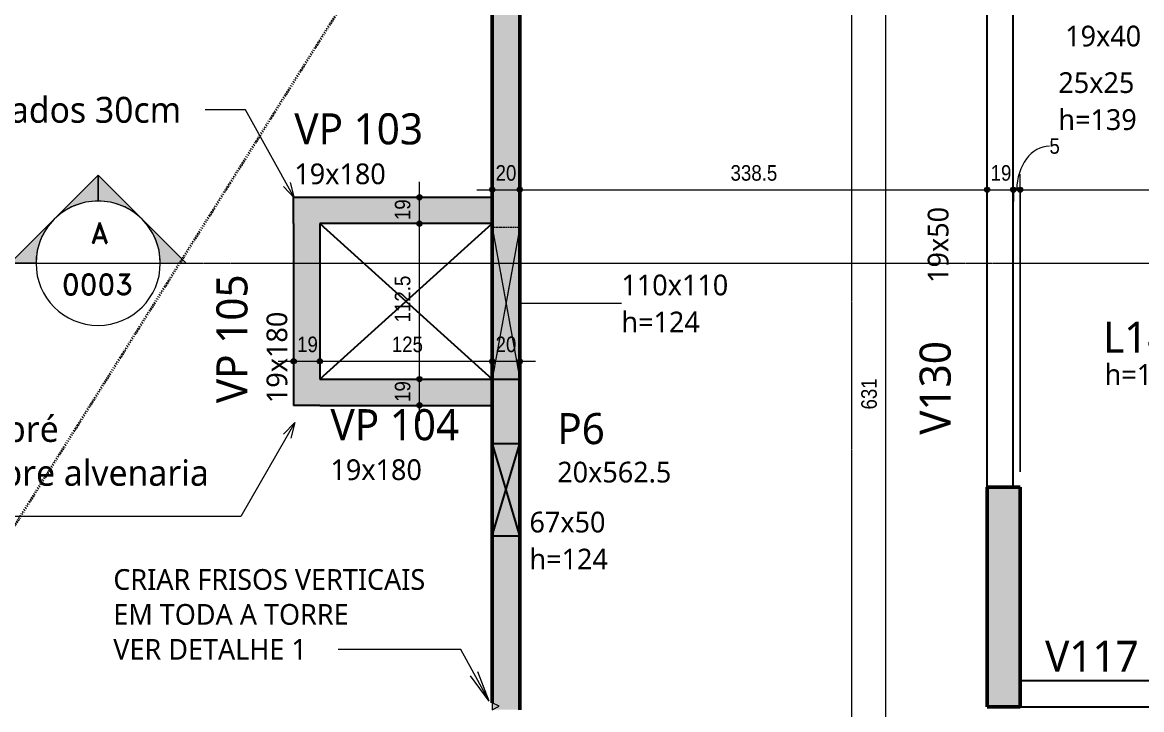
# Model space of a CAD drawing. Extents: x -2131 to 52870, y -3196 to 88043.
# Drawn here: x 42141 to 42952, y -29 to 469 of the extents above; entities that cross this region are included whole.
import ezdxf

# ---------------------------------------------------------------- set-up
doc = ezdxf.new("R2010")
doc.units = 0
for name, pattern in [('Centro de 6 mm', [1.32, 0.6, -0.24, 0.24, -0.24]), ('Dash dot', [1.5875, 0.635, -0.47625, 0, -0.47625]), ('Traço', [0.635, 0.3175, -0.3175])]:
    doc.linetypes.add(name, pattern=pattern)
for name, color, linetype, lineweight in [('A-ANNO-DIMS', 7, 'Continuous', 9), ('A-ANNO-DIMS-75', 7, 'Continuous', 9), ('A-DETL-GENF', 7, 'Continuous', 18), ('A-DETL-THIN', 7, 'Continuous', 25), ('A-FLOR-IDEN', 7, 'Continuous', 9), ('A-GENM', 7, 'Continuous', 25), ('A-GENM-HDLN', 7, 'Traço', 18), ('A-GENM-IDEN', 7, 'Continuous', 9), ('G-ANNO-SYMB', 7, 'Continuous', 9), ('G-ANNO-TEXT', 7, 'Continuous', 9), ('S-BEAM', 7, 'Continuous', 25), ('S-BEAM-IDEN', 7, 'Continuous', 9), ('S-COLS', 7, 'Continuous', 25), ('S-COLS-IDEN', 7, 'Continuous', 9), ('S-GRID', 7, 'Continuous', 9)]:
    doc.layers.add(name, color=color, linetype=linetype, lineweight=lineweight)
doc.layers.add('A-DETL', color=7, linetype='Continuous', lineweight=18, true_color=0x00a600)
doc.styles.add('Fira Sans_3', font='', dxfattribs={"width": 0.9, "height": 11.25})
doc.styles.add('Gadugi', font='gadugi.ttf', dxfattribs={"height": 15})
doc.styles.add('Gadugi_6', font='gadugi.ttf', dxfattribs={"height": 22.5})
doc.styles.add('Gadugi_8', font='gadugi.ttf', dxfattribs={"height": 18.75})
doc.styles.add('RomanD', font='romand__.ttf', dxfattribs={"height": 15})
doc.styles.get('Fira Sans_3').set_extended_font_data('Fira Sans')
doc.dimstyles.new('PED_1_5mm_ESQ_3', dxfattribs={"dimscale": 30.48, "dimtxt": 15.344768, "dimasz": 0.492126, "dimexe": 0.369094, "dimexo": 0.369094, "dimgap": 0.073819, "dimtad": 1, "dimdec": 1, "dimrnd": 0.5, "dimdsep": 46, "dimtxsty": 'Fira Sans_3', "dimblk1": 'DOTSMALL', "dimblk2": 'DOTSMALL', "dimsah": 1, "dimcen": 0.09, "dimdle": 0.369094, "dimazin": 0, "dimtfac": 1, "dimtdec": 4, "dimtix": 1, "dimtmove": 0, "dimatfit": 3, "dimfxl": 1, "dimtvp": 1, "dimtolj": 1, "dimtzin": 0, "dimarcsym": 2})
doc.dimstyles.new('PED_1_5mm_ESQ_5', dxfattribs={"dimscale": 30.48, "dimtxt": 15.344768, "dimasz": 0.492126, "dimexe": 0.369094, "dimexo": 0.369094, "dimgap": 0.073819, "dimtad": 1, "dimdec": 1, "dimrnd": 0.5, "dimdsep": 46, "dimtxsty": 'Fira Sans_3', "dimblk1": 'DOTSMALL', "dimblk2": 'DOTSMALL', "dimsah": 1, "dimcen": 0.09, "dimdle": 0.369094, "dimazin": 0, "dimtfac": 1, "dimtdec": 4, "dimtix": 1, "dimtmove": 1, "dimatfit": 3, "dimfxl": 1, "dimtvp": 1, "dimtolj": 1, "dimtzin": 0, "dimarcsym": 2})
doc.dimstyles.new('PED_1_5mm_ESQ_7', dxfattribs={"dimscale": 30.48, "dimtxt": 15.344768, "dimasz": 0.492126, "dimexe": 0.369094, "dimexo": 0.369094, "dimgap": 0.073819, "dimtad": 1, "dimdec": 1, "dimrnd": 0.5, "dimdsep": 46, "dimtxsty": 'Fira Sans_3', "dimblk1": 'DOTSMALL', "dimblk2": 'DOTSMALL', "dimsah": 1, "dimcen": 0.09, "dimdle": 0.369094, "dimazin": 0, "dimtfac": 1, "dimtdec": 4, "dimtix": 1, "dimtmove": 0, "dimatfit": 3, "dimfxl": 1, "dimtvp": 1, "dimtolj": 1, "dimtzin": 0, "dimarcsym": 2})

# ---------------------------------------------------------------- blocks, each defined once
blk = doc.blocks.new('PED_FURO_RETANGULAR_R04_2020 - 67x50x124-3874079-PL C 001 - FORMA DO TÉRREO')
at = {"layer": 'A-GENM-HDLN'}
for p, q in [((-33.5, -10), (-33.5, 10)), ((-33.5, -10), (33.47, 9.99)), ((-33.47, 9.99), (33.5, -10)), ((33.5, 10), (33.5, -10))]:
    blk.add_line(p, q, dxfattribs=at)
blk = doc.blocks.new('PED_FURO_RETANGULAR_R04_2020 - 110x110x124 2-3890660-PL C 001 - FORMA DO TÉRREO')
at = {"layer": 'A-GENM-HDLN'}
for p, q in [((-55, -10), (-55, 10)), ((-54.97, 10), (54.97, -10)), ((-54.97, -10), (54.97, 10)), ((55, 10), (55, -10))]:
    blk.add_line(p, q, dxfattribs=at)
blk = doc.blocks.new('Corte - M_Cabeça do corte - Preenchida-2060824-PL C 001 - FORMA DO TÉRREO')
at = {"layer": 'G-ANNO-SYMB'}
h = blk.add_hatch(color=256, dxfattribs=at)
edge = h.paths.add_edge_path(flags=0)
edge.add_line((-0.6, 0.849), (-0.6, 0.6))
edge.add_arc((-0.6, 0), 0.6, 90, 135)
edge.add_line((-1.024, 0.424), (-0.6, 0.849))
h = blk.add_hatch(color=256, dxfattribs=at)
edge = h.paths.add_edge_path(flags=0)
edge.add_line((-0.6, 0.849), (-0.176, 0.424))
edge.add_arc((-0.6, 0), 0.6, 45, 90)
edge.add_line((-0.6, 0.6), (-0.6, 0.849))
h = blk.add_hatch(color=256, dxfattribs=at)
edge = h.paths.add_edge_path(flags=0)
edge.add_line((-1.449, 0), (-1.024, 0.424))
edge.add_arc((-0.6, 0), 0.6, 135, 180)
edge.add_line((-1.2, 0), (-1.449, 0))
h = blk.add_hatch(color=256, dxfattribs=at)
edge = h.paths.add_edge_path(flags=0)
edge.add_line((0.249, 0), (0, 0))
edge.add_arc((-0.6, 0), 0.6, 360, 405)
edge.add_line((-0.176, 0.424), (0.249, 0))
for p, q in [((-0.6, 0.849), (-1.449, 0)), ((-0.6, 0.849), (-1.024, 0.424)), ((-0.6, 0.849), (0.249, 0)), ((-0.6, 0.6), (-0.6, 0.849)), ((-0.6, 0.849), (-0.6, 0.6)), ((-0.176, 0.424), (-0.6, 0.849)), ((-1.024, 0.424), (-1.449, 0)), ((0.249, 0), (-0.176, 0.424)), ((-1.449, 0), (-1.2, 0)), ((0, 0), (0.249, 0)), ((-1.2, 0), (-1.449, 0)), ((0, 0), (0.249, 0))]:
    blk.add_line(p, q, dxfattribs=at)
for start, end in [(360, 180), (90, 135), (45, 90), (135, 180), (360, 45), (180, 360)]:
    blk.add_arc((-0.6, 0), 0.6, start, end, dxfattribs=at)
blk = doc.blocks.new('DIMBLOCK376-PL C 001 - FORMA DO TÉRREO')
at = {"layer": 'A-ANNO-DIMS-75', "transparency": 16777216}
h = blk.add_hatch(color=256, dxfattribs=at)
edge = h.paths.add_edge_path(flags=0)
edge.add_arc((42481.18, 347.52), 1.88, 0, 360)
h = blk.add_hatch(color=256, dxfattribs=at)
edge = h.paths.add_edge_path(flags=0)
edge.add_arc((42501.18, 347.52), 1.88, 0, 360)
for p, q in [((42481.18, 338.92), (42481.18, 358.77)), ((42501.18, 338.92), (42501.18, 358.77)), ((42469.93, 347.52), (42501.18, 347.52)), ((42481.18, 347.52), (42481.18, 338.92)), ((42501.18, 347.52), (42501.18, 338.92))]:
    blk.add_line(p, q, dxfattribs=at)
for centre in [(42481.18, 347.52), (42501.18, 347.52)]:
    blk.add_circle(centre, 1.88, dxfattribs=at)
at = {"layer": 'A-ANNO-DIMS-75', "color": 0, "transparency": 16777216, "insert": (42483.61, 365.35), "char_height": 11.25, "width": 18.1776, "attachment_point": 1, "line_spacing_factor": 1.049215, "style": 'Fira Sans_3'}
blk.add_mtext('20', dxfattribs=at)
blk = doc.blocks.new('_DotSmall')
at = {"color": 0, "linetype": 'ByBlock', "const_width": 0.5}
blk.add_lwpolyline([(-0.0625, 0, 1), (0.0625, 0, 1)], format="xyb", close=True, dxfattribs=at)
blk = doc.blocks.new('DIMBLOCK377-PL C 001 - FORMA DO TÉRREO')
at = {"layer": 'A-ANNO-DIMS-75', "transparency": 16777216}
h = blk.add_hatch(color=256, dxfattribs=at)
edge = h.paths.add_edge_path(flags=0)
edge.add_arc((42501.18, 347.52), 1.88, 0, 360)
h = blk.add_hatch(color=256, dxfattribs=at)
edge = h.paths.add_edge_path(flags=0)
edge.add_arc((42839.68, 347.52), 1.88, 0, 360)
for p, q in [((42501.18, 338.92), (42501.18, 358.77)), ((42839.68, 338.92), (42839.68, 358.77)), ((42501.18, 347.52), (42839.68, 347.52)), ((42501.18, 347.52), (42501.18, 338.92)), ((42839.68, 347.52), (42839.68, 338.92))]:
    blk.add_line(p, q, dxfattribs=at)
for centre in [(42501.18, 347.52), (42839.68, 347.52)]:
    blk.add_circle(centre, 1.88, dxfattribs=at)
at = {"layer": 'A-ANNO-DIMS-75', "color": 0, "transparency": 16777216, "insert": (42653.81, 365.35), "char_height": 11.25, "width": 39.8964, "attachment_point": 1, "line_spacing_factor": 1.049215, "style": 'Fira Sans_3'}
blk.add_mtext('338.5', dxfattribs=at)
blk = doc.blocks.new('DIMBLOCK378-PL C 001 - FORMA DO TÉRREO')
at = {"layer": 'A-ANNO-DIMS-75', "transparency": 16777216}
h = blk.add_hatch(color=256, dxfattribs=at)
edge = h.paths.add_edge_path(flags=0)
edge.add_arc((42839.68, 347.52), 1.88, 0, 360)
h = blk.add_hatch(color=256, dxfattribs=at)
edge = h.paths.add_edge_path(flags=0)
edge.add_arc((42858.68, 347.52), 1.88, 0, 360)
for p, q in [((42839.68, 338.92), (42839.68, 358.77)), ((42858.68, 338.92), (42858.68, 358.77)), ((42839.68, 347.52), (42858.68, 347.52)), ((42839.68, 347.52), (42839.68, 338.92)), ((42858.68, 347.52), (42858.68, 338.92))]:
    blk.add_line(p, q, dxfattribs=at)
for centre in [(42839.68, 347.52), (42858.68, 347.52)]:
    blk.add_circle(centre, 1.88, dxfattribs=at)
at = {"layer": 'A-ANNO-DIMS-75', "color": 0, "transparency": 16777216, "insert": (42842.19, 365.35), "char_height": 11.25, "width": 16.7612, "attachment_point": 1, "line_spacing_factor": 1.049215, "style": 'Fira Sans_3'}
blk.add_mtext('19', dxfattribs=at)
blk = doc.blocks.new('DIMBLOCK379-PL C 001 - FORMA DO TÉRREO')
at = {"layer": 'A-ANNO-DIMS-75', "transparency": 16777216}
h = blk.add_hatch(color=256, dxfattribs=at)
edge = h.paths.add_edge_path(flags=0)
edge.add_arc((42858.68, 347.52), 1.88, 0, 360)
h = blk.add_hatch(color=256, dxfattribs=at)
edge = h.paths.add_edge_path(flags=0)
edge.add_arc((42863.68, 347.52), 1.88, 0, 360)
for p, q in [((42858.68, 338.92), (42858.68, 358.77)), ((42863.68, 143.37), (42863.68, 358.77)), ((42858.68, 347.52), (42863.68, 347.52)), ((42858.68, 347.52), (42858.68, 338.92)), ((42863.68, 347.52), (42863.68, 143.37))]:
    blk.add_line(p, q, dxfattribs=at)
for centre in [(42858.68, 347.52), (42863.68, 347.52)]:
    blk.add_circle(centre, 1.88, dxfattribs=at)
blk.add_ellipse((42884.82, 347.52), major_axis=(0, 31.58), ratio=0.748681, start_param=0, end_param=1.570796, dxfattribs=at)
at = {"layer": 'A-ANNO-DIMS-75', "color": 0, "transparency": 16777216, "insert": (42884.82, 384.84), "char_height": 11.25, "width": 8.7347, "attachment_point": 1, "line_spacing_factor": 1.049215, "style": 'Fira Sans_3'}
blk.add_mtext('5', dxfattribs=at)
blk = doc.blocks.new('DIMBLOCK380-PL C 001 - FORMA DO TÉRREO')
at = {"layer": 'A-ANNO-DIMS-75', "transparency": 16777216}
h = blk.add_hatch(color=256, dxfattribs=at)
edge = h.paths.add_edge_path(flags=0)
edge.add_arc((42863.68, 347.52), 1.88, 0, 360)
h = blk.add_hatch(color=256, dxfattribs=at)
edge = h.paths.add_edge_path(flags=0)
edge.add_arc((43149.35, 347.52), 1.88, 0, 360)
for p, q in [((42863.68, 143.37), (42863.68, 358.77)), ((43149.35, 338.92), (43149.35, 358.77)), ((42863.68, 347.52), (43160.6, 347.52)), ((42863.68, 347.52), (42863.68, 143.37)), ((43149.35, 347.52), (43149.35, 338.92))]:
    blk.add_line(p, q, dxfattribs=at)
for centre in [(42863.68, 347.52), (43149.35, 347.52)]:
    blk.add_circle(centre, 1.88, dxfattribs=at)
at = {"layer": 'A-ANNO-DIMS-75', "color": 0, "transparency": 16777216, "insert": (42989.99, 365.35), "char_height": 11.25, "width": 39.6603, "attachment_point": 1, "line_spacing_factor": 1.049215, "style": 'Fira Sans_3'}
blk.add_mtext('285.5', dxfattribs=at)
blk = doc.blocks.new('DIMBLOCK423-PL C 001 - FORMA DO TÉRREO')
at = {"layer": 'A-ANNO-DIMS-75', "transparency": 16777216}
h = blk.add_hatch(color=256, dxfattribs=at)
edge = h.paths.add_edge_path(flags=0)
edge.add_arc((42766.33, 514.55), 1.88, 0, 360)
h = blk.add_hatch(color=256, dxfattribs=at)
edge = h.paths.add_edge_path(flags=0)
edge.add_arc((42766.33, -116.45), 1.88, 0, 360)
for p, q in [((42766.33, -116.45), (42766.33, 525.8)), ((42774.93, 514.55), (42755.08, 514.55)), ((42766.33, 514.55), (42774.93, 514.55)), ((42774.93, -116.45), (42755.08, -116.45)), ((42766.33, -116.45), (42774.93, -116.45))]:
    blk.add_line(p, q, dxfattribs=at)
for centre in [(42766.33, 514.55), (42766.33, -116.45)]:
    blk.add_circle(centre, 1.88, dxfattribs=at)
at = {"layer": 'A-ANNO-DIMS-75', "color": 0, "transparency": 16777216, "insert": (42748.5, 188.43), "char_height": 11.25, "width": 25.4959, "attachment_point": 1, "rotation": 90, "line_spacing_factor": 1.049215, "style": 'Fira Sans_3'}
blk.add_mtext('631', dxfattribs=at)
blk = doc.blocks.new('DIMBLOCK547-PL C 001 - FORMA DO TÉRREO')
at = {"layer": 'A-ANNO-DIMS-75', "transparency": 16777216}
h = blk.add_hatch(color=256, dxfattribs=at)
edge = h.paths.add_edge_path(flags=0)
edge.add_arc((42428.43, 210.4), 1.88, 0, 360)
h = blk.add_hatch(color=256, dxfattribs=at)
edge = h.paths.add_edge_path(flags=0)
edge.add_arc((42428.43, 191.4), 1.88, 0, 360)
for p, q in [((42437.02, 210.4), (42417.18, 210.4)), ((42428.43, 180.15), (42428.43, 210.4)), ((42428.43, 210.4), (42437.02, 210.4)), ((42437.02, 191.4), (42417.18, 191.4)), ((42428.43, 191.4), (42437.02, 191.4))]:
    blk.add_line(p, q, dxfattribs=at)
for centre in [(42428.43, 210.4), (42428.43, 191.4)]:
    blk.add_circle(centre, 1.88, dxfattribs=at)
at = {"layer": 'A-ANNO-DIMS-75', "color": 0, "transparency": 16777216, "insert": (42410.6, 193.91), "char_height": 11.25, "width": 16.7612, "attachment_point": 1, "rotation": 90, "line_spacing_factor": 1.049215, "style": 'Fira Sans_3'}
blk.add_mtext('19', dxfattribs=at)
blk = doc.blocks.new('DIMBLOCK548-PL C 001 - FORMA DO TÉRREO')
at = {"layer": 'A-ANNO-DIMS-75', "transparency": 16777216}
h = blk.add_hatch(color=256, dxfattribs=at)
edge = h.paths.add_edge_path(flags=0)
edge.add_arc((42428.43, 323.02), 1.88, 0, 360)
h = blk.add_hatch(color=256, dxfattribs=at)
edge = h.paths.add_edge_path(flags=0)
edge.add_arc((42428.43, 210.4), 1.88, 0, 360)
for p, q in [((42437.02, 323.02), (42417.18, 323.02)), ((42428.43, 210.4), (42428.43, 323.02)), ((42428.43, 323.02), (42437.02, 323.02)), ((42437.02, 210.4), (42417.18, 210.4)), ((42428.43, 210.4), (42437.02, 210.4))]:
    blk.add_line(p, q, dxfattribs=at)
for centre in [(42428.43, 323.02), (42428.43, 210.4)]:
    blk.add_circle(centre, 1.88, dxfattribs=at)
at = {"layer": 'A-ANNO-DIMS-75', "color": 0, "transparency": 16777216, "insert": (42410.6, 251.46), "char_height": 11.25, "width": 36.5914, "attachment_point": 1, "rotation": 90, "line_spacing_factor": 1.049215, "style": 'Fira Sans_3'}
blk.add_mtext('112.5', dxfattribs=at)
blk = doc.blocks.new('DIMBLOCK549-PL C 001 - FORMA DO TÉRREO')
at = {"layer": 'A-ANNO-DIMS-75', "transparency": 16777216}
h = blk.add_hatch(color=256, dxfattribs=at)
edge = h.paths.add_edge_path(flags=0)
edge.add_arc((42428.43, 342.02), 1.88, 0, 360)
h = blk.add_hatch(color=256, dxfattribs=at)
edge = h.paths.add_edge_path(flags=0)
edge.add_arc((42428.43, 323.02), 1.88, 0, 360)
for p, q in [((42428.43, 323.02), (42428.43, 353.27)), ((42437.02, 342.02), (42417.18, 342.02)), ((42428.43, 342.02), (42437.02, 342.02)), ((42437.02, 323.02), (42417.18, 323.02)), ((42428.43, 323.02), (42437.02, 323.02))]:
    blk.add_line(p, q, dxfattribs=at)
for centre in [(42428.43, 342.02), (42428.43, 323.02)]:
    blk.add_circle(centre, 1.88, dxfattribs=at)
at = {"layer": 'A-ANNO-DIMS-75', "color": 0, "transparency": 16777216, "insert": (42410.6, 325.54), "char_height": 11.25, "width": 16.7612, "attachment_point": 1, "rotation": 90, "line_spacing_factor": 1.049215, "style": 'Fira Sans_3'}
blk.add_mtext('19', dxfattribs=at)
blk = doc.blocks.new('DIMBLOCK550-PL C 001 - FORMA DO TÉRREO')
at = {"layer": 'A-ANNO-DIMS-75', "transparency": 16777216}
h = blk.add_hatch(color=256, dxfattribs=at)
edge = h.paths.add_edge_path(flags=0)
edge.add_arc((42337.32, 223.38), 1.88, 0, 360)
h = blk.add_hatch(color=256, dxfattribs=at)
edge = h.paths.add_edge_path(flags=0)
edge.add_arc((42356.32, 223.38), 1.88, 0, 360)
for p, q in [((42337.32, 214.78), (42337.32, 234.63)), ((42356.32, 214.78), (42356.32, 234.63)), ((42326.07, 223.38), (42356.32, 223.38)), ((42337.32, 223.38), (42337.32, 214.78)), ((42356.32, 223.38), (42356.32, 214.78))]:
    blk.add_line(p, q, dxfattribs=at)
for centre in [(42337.32, 223.38), (42356.32, 223.38)]:
    blk.add_circle(centre, 1.88, dxfattribs=at)
at = {"layer": 'A-ANNO-DIMS-75', "color": 0, "transparency": 16777216, "insert": (42339.84, 241.21), "char_height": 11.25, "width": 16.7612, "attachment_point": 1, "rotation": 0, "line_spacing_factor": 1.049215, "style": 'Fira Sans_3'}
blk.add_mtext('19', dxfattribs=at)
blk = doc.blocks.new('DIMBLOCK551-PL C 001 - FORMA DO TÉRREO')
at = {"layer": 'A-ANNO-DIMS-75', "transparency": 16777216}
h = blk.add_hatch(color=256, dxfattribs=at)
edge = h.paths.add_edge_path(flags=0)
edge.add_arc((42356.32, 223.38), 1.88, 0, 360)
h = blk.add_hatch(color=256, dxfattribs=at)
edge = h.paths.add_edge_path(flags=0)
edge.add_arc((42481.18, 223.38), 1.87, 0, 360)
for p, q in [((42356.32, 214.78), (42356.32, 234.63)), ((42481.18, 214.78), (42481.18, 234.63)), ((42356.32, 223.38), (42481.18, 223.38)), ((42356.32, 223.38), (42356.32, 214.78)), ((42481.18, 223.38), (42481.18, 214.78))]:
    blk.add_line(p, q, dxfattribs=at)
for centre, radius in [((42356.32, 223.38), 1.88), ((42481.18, 223.38), 1.87)]:
    blk.add_circle(centre, radius, dxfattribs=at)
at = {"layer": 'A-ANNO-DIMS-75', "color": 0, "transparency": 16777216, "insert": (42408.42, 241.21), "char_height": 11.25, "width": 24.7877, "attachment_point": 1, "rotation": 0, "line_spacing_factor": 1.049215, "style": 'Fira Sans_3'}
blk.add_mtext('125', dxfattribs=at)
blk = doc.blocks.new('DIMBLOCK552-PL C 001 - FORMA DO TÉRREO')
at = {"layer": 'A-ANNO-DIMS-75', "transparency": 16777216}
h = blk.add_hatch(color=256, dxfattribs=at)
edge = h.paths.add_edge_path(flags=0)
edge.add_arc((42481.18, 223.38), 1.87, 0, 360)
h = blk.add_hatch(color=256, dxfattribs=at)
edge = h.paths.add_edge_path(flags=0)
edge.add_arc((42501.18, 223.38), 1.87, 0, 360)
for p, q in [((42481.18, 214.78), (42481.18, 234.63)), ((42501.18, 214.78), (42501.18, 234.63)), ((42481.18, 223.38), (42512.43, 223.38)), ((42481.18, 223.38), (42481.18, 214.78)), ((42501.18, 223.38), (42501.18, 214.78))]:
    blk.add_line(p, q, dxfattribs=at)
for centre in [(42481.18, 223.38), (42501.18, 223.38)]:
    blk.add_circle(centre, 1.87, dxfattribs=at)
at = {"layer": 'A-ANNO-DIMS-75', "color": 0, "transparency": 16777216, "insert": (42483.61, 241.21), "char_height": 11.25, "width": 18.1776, "attachment_point": 1, "rotation": 0, "line_spacing_factor": 1.049215, "style": 'Fira Sans_3'}
blk.add_mtext('20', dxfattribs=at)

msp = doc.modelspace()

# ---------------------------------------------------------------- hatches: boundary and pattern name
at = {"layer": 'A-DETL-GENF', "true_color": 0xffffff}
h = msp.add_hatch(color=7, dxfattribs=at)
h.paths.add_polyline_path([(42481.183, -320.999), (42486.183, -318.499), (42481.183, -315.999), (42481.183, -320.646)], flags=0)
h.paths.add_polyline_path([(45588.191, -184.849), (45588.191, -179.849), (45583.191, -182.349)], flags=0)
h.paths.add_polyline_path([(42481.183, -28.981), (42486.183, -26.481), (42481.183, -23.981), (42481.183, -26.881)], flags=0)
h.paths.add_polyline_path([(45588.191, 107.169), (45588.191, 112.169), (45583.191, 109.669), (45588.127, 107.201)], flags=0)
at = {"layer": 'S-BEAM', "true_color": 0xff00ff}
for points in [[(42340.516, 323.021), (42480.823, 323.021), (42480.823, 342.021), (42337.323, 342.021), (42337.323, 323.021)], [(42337.323, 191.397), (42356.323, 191.397), (42356.323, 323.021), (42337.323, 323.021), (42337.323, 210.397)], [(42481.183, 191.397), (42481.183, 210.397), (42356.323, 210.397), (42356.323, 191.397)]]:
    msp.add_hatch(color=6, dxfattribs=at).paths.add_polyline_path(points, flags=0)
at = {"layer": 'S-COLS', "true_color": 0x808080}
for points in [[(42501.183, -28.981), (42501.183, 533.551), (42481.183, 533.551), (42481.183, -23.981), (42486.183, -26.481), (42481.183, -28.981), (42486.183, -28.981)], [(42839.678, -26.881), (42863.678, -26.881), (42863.678, 132.119), (42839.678, 132.119), (42839.678, -7.881)]]:
    msp.add_hatch(color=8, dxfattribs=at).paths.add_polyline_path(points, flags=0)

# ---------------------------------------------------------------- linework, layer by layer
at = {"layer": 'A-DETL', "color": 7, "lineweight": 9}
msp.add_line((42481.178, 590.861), (42481.178, 299.051), dxfattribs=at)
at = {"layer": 'A-DETL', "color": 7}
for p, q in [((42481.183, 320.397), (42501.183, 210.397)), ((42501.183, 320.397), (42481.183, 210.397)), ((42481.183, -23.981), (42481.183, -28.981)), ((42486.183, -26.481), (42481.183, -23.981)), ((42481.183, -28.981), (42486.183, -26.481))]:
    msp.add_line(p, q, dxfattribs=at)
at = {"layer": 'A-DETL-THIN'}
for p, q in [((42501.183, 514.551), (42501.183, 299.051)), ((42356.323, 323.021), (42481.183, 210.397)), ((42356.323, 210.397), (42481.178, 323.021)), ((42481.183, 210.397), (42501.183, 210.397)), ((42481.183, 191.397), (42481.183, 163.897)), ((42481.178, 97.051), (42501.133, 163.897)), ((42481.183, 163.897), (42501.133, 163.897)), ((42501.178, 97.051), (42481.299, 163.647)), ((42481.178, 97.051), (42501.178, 97.051)), ((42863.678, 7.119), (42863.678, -7.881)), ((42863.678, -7.881), (42879.678, -7.881))]:
    msp.add_line(p, q, dxfattribs=at)
at = {"layer": 'A-GENM-IDEN'}
msp.add_line((42501.183, 265.397), (42574.759, 265.397), dxfattribs=at)
at = {"layer": 'G-ANNO-SYMB', "linetype": 'Centro de 6 mm'}
for p, q in [((42741.708, -947.416), (42741.708, 1219.116)), ((42240.706, 294.366), (45743.993, 294.366))]:
    msp.add_line(p, q, dxfattribs=at)
at = {"layer": 'G-ANNO-SYMB'}
msp.add_line((42150.706, 294.366), (42240.706, 294.366), dxfattribs=at)
at = {"layer": 'G-ANNO-TEXT'}
for p, q in [((42273.648, 405.418), (42273.143, 405.418)), ((42302.479, 405.418), (42273.648, 405.418)), ((42337.956, 341.454), (42302.479, 405.418)), ((42337.956, 341.454), (42329.863, 349.83)), ((42337.956, 341.454), (42335.136, 352.754)), ((42338.156, 178.923), (42299.089, 110.84)), ((42338.156, 178.923), (42329.942, 170.665)), ((42338.156, 178.923), (42335.171, 167.665)), ((42299.089, 110.84), (42083.283, 110.84))]:
    msp.add_line(p, q, dxfattribs=at)
at = {"layer": 'G-ANNO-TEXT', "color": 1, "true_color": 0xff0000}
for p, q in [((42458.33, 14.751), (42369.541, 14.751)), ((42478.954, -22.639), (42458.33, 14.751)), ((42478.954, -22.639), (42465.493, -4.368)), ((42478.954, -22.639), (42470.681, -1.507))]:
    msp.add_line(p, q, dxfattribs=at)
at = {"layer": 'S-BEAM'}
for p, q in [((42839.678, 132.119), (42839.678, 509.619)), ((42858.678, 132.119), (42858.678, 509.619)), ((42337.323, 323.021), (42337.323, 342.021)), ((42480.823, 342.021), (42337.323, 342.021)), ((42480.823, 323.021), (42480.823, 342.021)), ((42337.323, 323.021), (42337.323, 191.397)), ((42480.823, 323.021), (42356.323, 323.021)), ((42356.323, 323.021), (42356.323, 210.397)), ((42356.323, 210.397), (42481.183, 210.397)), ((42356.323, 191.397), (42337.323, 191.397)), ((42356.323, 191.397), (42481.183, 191.397)), ((42863.678, -7.881), (43362.178, -7.881)), ((42863.678, -26.881), (43362.178, -26.881))]:
    msp.add_line(p, q, dxfattribs=at)
at = {"layer": 'S-COLS', "lineweight": 50}
for p, q in [((42481.183, -23.981), (42481.183, 533.551)), ((42501.183, 533.551), (42501.183, -28.981)), ((42839.678, -26.881), (42839.678, 132.119)), ((42839.678, 132.119), (42863.678, 132.119)), ((42863.678, 132.119), (42863.678, -26.881)), ((42863.678, -26.881), (42839.678, -26.881))]:
    msp.add_line(p, q, dxfattribs=at)
at = {"layer": 'S-GRID', "color": 32, "linetype": 'Dash dot', "lineweight": 35, "true_color": 0xe46c0a}
msp.add_line((43811.517, 2767.939), (42064.485, -7.881), dxfattribs=at)

# ---------------------------------------------------------------- block references
at = {"layer": 'A-GENM', "linetype": 'Traço', "lineweight": 18}
for name, p, rotation in [('PED_FURO_RETANGULAR_R04_2020 - 110x110x124 2-3890660-PL C 001 - FORMA DO TÉRREO', (42491.183, 265.397), 269.9999999999999), ('PED_FURO_RETANGULAR_R04_2020 - 67x50x124-3874079-PL C 001 - FORMA DO TÉRREO', (42491.178, 130.551), 90)]:
    msp.add_blockref(name, p, dxfattribs=dict(at, rotation=rotation))
at = {"layer": 'G-ANNO-SYMB', "xscale": 74.99999999999996, "yscale": 74.99999999999996, "zscale": 74.99999999999996}
msp.add_blockref('Corte - M_Cabeça do corte - Preenchida-2060824-PL C 001 - FORMA DO TÉRREO', (42240.706, 294.366), dxfattribs=at)

# ---------------------------------------------------------------- texts
at = {"layer": 'A-FLOR-IDEN', "attachment_point": 1}
for s, insert, char_height, width, style in [('L145', (42923.65, 251.978), 22.5, 81.17086, 'Gadugi_6'), ('h=12', (42924.822, 221.264), 15, 59.5253, 'Gadugi')]:
    msp.add_mtext(s, dxfattribs=dict(at, insert=insert, char_height=char_height, width=width, style=style))
at = {"layer": 'A-GENM-IDEN', "char_height": 15, "attachment_point": 1, "style": 'Gadugi'}
for s, insert, width in [('25x25', (42891.293, 432.613), 67.34175), ('h=139', (42891.293, 405.827), 73.35441), ('110x110', (42574.759, 286.088), 94.99997), ('h=124', (42574.759, 259.301), 73.35441), ('67x50', (42508.173, 114.402), 67.34175), ('h=124', (42508.173, 87.615), 73.35441)]:
    msp.add_mtext(s, dxfattribs=dict(at, insert=insert, width=width))
at = {"layer": 'G-ANNO-SYMB', "char_height": 15, "attachment_point": 1, "style": 'RomanD'}
for s, insert, width in [('A', (42190.361, 323.8), 16.83544), ('0003', (42169.511, 286.383), 67.34175)]:
    msp.add_mtext(s, dxfattribs=dict(at, insert=insert, width=width))
at = {"layer": 'G-ANNO-TEXT', "char_height": 18.75, "attachment_point": 1, "style": 'Gadugi_8'}
for s, insert, width in [('Elevados 30cm', (42085.758, 414.793), 208.63917), ('Prever laje pré ', (42000.574, 183.715), 210.44297), ('apoiada sobre alvenaria ', (42000.574, 151.965), 342.72141)]:
    msp.add_mtext(s, dxfattribs=dict(at, insert=insert, width=width))
at = {"layer": 'G-ANNO-TEXT', "color": 1, "true_color": 0xff0000, "char_height": 15, "attachment_point": 1, "style": 'Gadugi'}
for s, insert, width in [('CRIAR FRISOS VERTICAIS', (42206.705, 72.853), 286.20244), ('EM TODA A TORRE', (42206.705, 47.552), 220.66448), ('VER DETALHE 1', (42206.705, 22.251), 179.17716)]:
    msp.add_mtext(s, dxfattribs=dict(at, insert=insert, width=width))
at = {"layer": 'S-BEAM-IDEN', "attachment_point": 1}
for s, insert, char_height, width, style in [('VP 103', (42337.818, 402.887), 22.5, 119.65186, 'Gadugi_6'), ('19x180', (42337.818, 366.556), 15, 81.17086, 'Gadugi'), ('VP 104', (42364, 188.679), 22.5, 119.65186, 'Gadugi_6'), ('19x180', (42364, 152.348), 15, 81.17086, 'Gadugi'), ('V117', (42881.673, 21.028), 22.5, 87.18352, 'Gadugi_6')]:
    msp.add_mtext(s, dxfattribs=dict(at, insert=insert, char_height=char_height, width=width, style=style))
at = {"layer": 'S-BEAM-IDEN', "attachment_point": 1, "rotation": 90}
for s, insert, char_height, width, style in [('19x50', (42796.673, 280.061), 15, 67.34175, 'Gadugi'), ('VP 105', (42281.366, 193.017), 22.5, 119.65186, 'Gadugi_6'), ('19x180', (42317.697, 193.017), 15, 81.17086, 'Gadugi'), ('V130', (42790.77, 170.114), 22.5, 87.18352, 'Gadugi_6')]:
    msp.add_mtext(s, dxfattribs=dict(at, insert=insert, char_height=char_height, width=width, style=style))
at = {"layer": 'S-COLS-IDEN', "attachment_point": 1}
for s, insert, char_height, width, style in [('19x40', (42896.243, 466.352), 15, 67.34175, 'Gadugi'), ('P6', (42528.287, 185.834), 22.5, 42.68986, 'Gadugi_6'), ('20x562.5', (42528.287, 150.599), 15, 100.41136, 'Gadugi')]:
    msp.add_mtext(s, dxfattribs=dict(at, insert=insert, char_height=char_height, width=width, style=style))

# ---------------------------------------------------------------- dimensions: what is measured, and where the dimension line sits
at = {"layer": 'A-ANNO-DIMS'}
for base, p1, p2, angle, dimstyle, override, picture, middle in [((42766.332, 514.551), (42763.681, -116.449), (42763.681, 514.551), 90, 'PED_1_5mm_ESQ_3', {"dimpost": '<>', "dimfxl": 631}, 'DIMBLOCK423-PL C 001 - FORMA DO TÉRREO', (42758.359, 199.051)), ((42428.426, 342.021), (42425.774, 323.021), (42425.774, 342.021), 90, 'PED_1_5mm_ESQ_7', {"dimpost": '<>', "dimfxl": 19}, 'DIMBLOCK549-PL C 001 - FORMA DO TÉRREO', (42420.371, 332.521)), ((42428.426, 323.021), (42425.774, 210.397), (42425.774, 323.021), 90, 'PED_1_5mm_ESQ_7', {"dimpost": '<>', "dimfxl": 112.623874}, 'DIMBLOCK548-PL C 001 - FORMA DO TÉRREO', (42420.453, 266.709)), ((42356.323, 223.379), (42337.323, 226.03), (42356.323, 226.03), 0.000001, 'PED_1_5mm_ESQ_7', {"dimpost": '<>', "dimfxl": 19}, 'DIMBLOCK550-PL C 001 - FORMA DO TÉRREO', (42346.823, 231.433)), ((42481.183, 223.379), (42356.323, 226.03), (42481.183, 226.03), 0.000001, 'PED_1_5mm_ESQ_7', {"dimpost": '<>', "dimfxl": 124.859729}, 'DIMBLOCK551-PL C 001 - FORMA DO TÉRREO', (42418.753, 231.352)), ((42501.183, 223.379), (42481.183, 226.03), (42501.183, 226.03), 0.000001, 'PED_1_5mm_ESQ_7', {"dimpost": '<>', "dimfxl": 20}, 'DIMBLOCK552-PL C 001 - FORMA DO TÉRREO', (42491.183, 231.352)), ((42428.426, 210.397), (42425.774, 191.397), (42425.774, 210.397), 90, 'PED_1_5mm_ESQ_7', {"dimpost": '<>', "dimfxl": 19}, 'DIMBLOCK547-PL C 001 - FORMA DO TÉRREO', (42420.371, 200.897))]:
    dim = msp.add_linear_dim(base=base, p1=p1, p2=p2, angle=angle, dimstyle=dimstyle, override=override, dxfattribs=at)
    dim.commit()
    dim.dimension.update_dxf_attribs({"geometry": picture, "text_midpoint": middle})
dim = msp.add_linear_dim(base=(42863.678, 347.522), p1=(42858.678, 350.173), p2=(42863.678, 132.119), dimstyle='PED_1_5mm_ESQ_5', override={"dimpost": '<>', "dimfxl": 218.111267}, dxfattribs=at)
dim.commit()
dim.dimension.update_dxf_attribs({"geometry": 'DIMBLOCK379-PL C 001 - FORMA DO TÉRREO', "text_midpoint": (42889.187, 377.341), "dimtype": 160})
for base, p1, p2, override, picture, middle in [((42501.183, 347.522), (42481.183, 350.173), (42501.183, 350.173), {"dimpost": '<>', "dimfxl": 20}, 'DIMBLOCK376-PL C 001 - FORMA DO TÉRREO', (42491.183, 355.495)), ((42839.678, 347.522), (42501.183, 350.173), (42839.678, 350.173), {"dimpost": '<>', "dimfxl": 338.495472}, 'DIMBLOCK377-PL C 001 - FORMA DO TÉRREO', (42670.431, 355.495)), ((42858.678, 347.522), (42839.678, 350.173), (42858.678, 350.173), {"dimpost": '<>', "dimfxl": 19}, 'DIMBLOCK378-PL C 001 - FORMA DO TÉRREO', (42849.178, 355.576)), ((43149.348, 347.522), (42863.678, 132.119), (43149.348, 350.173), {"dimpost": '<>', "dimfxl": 359.381079}, 'DIMBLOCK380-PL C 001 - FORMA DO TÉRREO', (43006.513, 355.495))]:
    dim = msp.add_linear_dim(base=base, p1=p1, p2=p2, dimstyle='PED_1_5mm_ESQ_3', override=override, dxfattribs=at)
    dim.commit()
    dim.dimension.update_dxf_attribs({"geometry": picture, "text_midpoint": middle})

doc.saveas('drawing.dxf')
